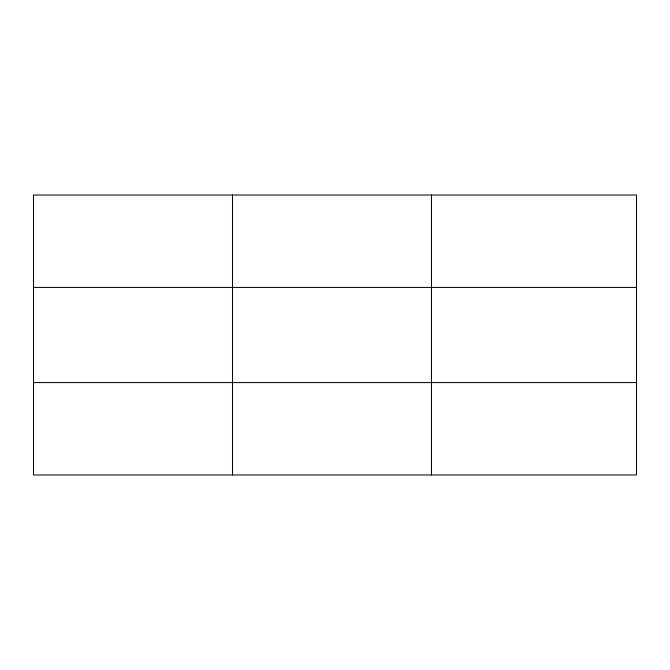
<?xml version="1.0" encoding="UTF-8"?>
<svg xmlns="http://www.w3.org/2000/svg" width="670" height="670" viewBox="0 0 670 670"><rect width="100%" height="100%" fill="white"/><g stroke="black" fill="none" stroke-linecap="round" stroke-linejoin="round"><path stroke-width="1" d="M232.49 474.971L232.49 195.029M431.48 474.971L431.48 195.029M33.5 287.413L636.5 287.413M33.5 382.587L636.5 382.587M636.5 444.177L636.5 474.971L33.5 474.971L33.5 195.029L636.5 195.029L636.5 444.177"/></g></svg>
